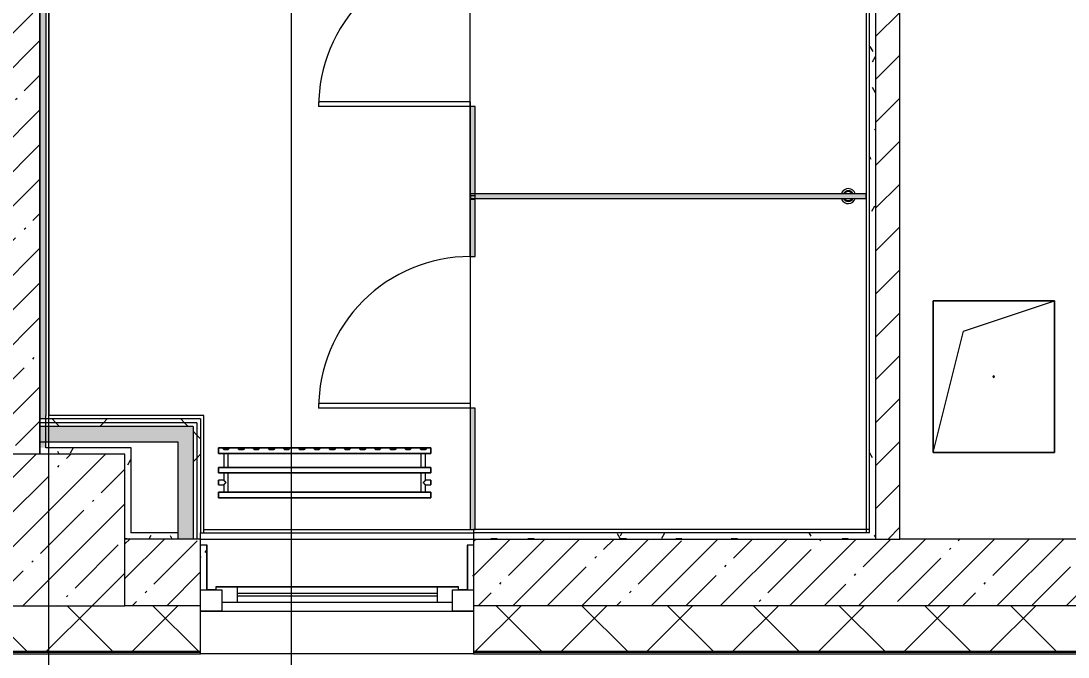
# Model space of a CAD drawing. Header units: millimetres. Extents: x -249154 to 415037, y -45458 to 354837.
# Drawn here: x 65632 to 69085, y -405 to 1691 of the extents above; entities that cross this region are included whole.
import ezdxf

# ---------------------------------------------------------------- set-up
doc = ezdxf.new("R2010")
doc.units = ezdxf.units.MM
for name, color, linetype, lineweight, true_color in [('A-DOOR-1', 7, 'Continuous', 5, 0xc0c0c0), ('A-WALL-1', 9, 'Continuous', 5, 0x808080), ('A-WALL-FNSH-1', 9, 'Continuous', 5, 0x808080), ('M-EQPM-1', 7, 'Continuous', 9, 0xb2b2b2)]:
    doc.layers.add(name, color=color, linetype=linetype, lineweight=lineweight, true_color=true_color)
for name, color, linetype, lineweight in [('A-FLOR', 7, 'Continuous', 9), ('A-GENM', 7, 'Continuous', 9), ('A-GENM-1', 7, 'Continuous', 20), ('A-GLAZ', 7, 'Continuous', 9), ('A-GLAZ-1', 7, 'Continuous', 5), ('A-WALL', 7, 'Continuous', 5), ('I-WALL', 7, 'Continuous', 5), ('S-COLS', 7, 'Continuous', 9), ('S-COLS-1', 7, 'Continuous', 5), ('Оси', 7, 'Continuous', 9)]:
    doc.layers.add(name, color=color, linetype=linetype, lineweight=lineweight)
pattern_1 = [(45, (64.7, -136.06), (-114.04925, 114.04925), []), (45, (178.75, -136.06), (-114.04925, 114.04925), [201.612, -40.322, 6.706, -33.617])]
pattern_2 = [(0, (64.7, -136.06), (243.84, 60.96), [20.117, -162.763, 20.117, -162.763, -975.36]), (0, (64.7, -136.06), (243.84, 60.96), [-365.76, 20.117, -345.643, 20.117, -162.763, -426.72]), (0, (64.7, -136.06), (243.84, 60.96), [-914.4, 20.117, -101.803, 20.117, -284.683]), (120, (156.14, -105.58), (-174.71291, 180.691634), [20.117, -162.763, 20.117, -162.763, -975.36]), (120, (156.14, -105.58), (-174.71291, 180.691634), [-365.76, 20.117, -345.643, 20.117, -162.763, -426.72]), (120, (156.14, -105.58), (-174.71291, 180.691634), [-914.4, 20.117, -101.803, 20.117, -284.683]), (240, (186.62, 16.34), (-69.12709, -241.651634), [20.117, -162.763, 20.117, -162.763, -975.36]), (240, (186.62, 16.34), (-69.12709, -241.651634), [-365.76, 20.117, -345.643, 20.117, -162.763, -426.72]), (240, (186.62, 16.34), (-69.12709, -241.651634), [-914.4, 20.117, -101.803, 20.117, -284.683])]
pattern_3 = [(45, (64.7, -136.06), (-212.132, 212.132), []), (135, (64.7, -136.06), (-212.132, -212.132), [])]

# ---------------------------------------------------------------- blocks, each defined once
blk = doc.blocks.new('BSC_Колонна _Прямоугольная - 500х500-V12-Объем проектирования 1 этажа')
at = {"layer": 'S-COLS-1'}
h = blk.add_hatch(dxfattribs=at)
h.set_pattern_fill('FP_16', color=256, style=0, pattern_type=2)
h.set_pattern_definition([(45, (-65660, -150), (-114.04925, 114.04925), []), (45, (-65545.95, -150), (-114.04925, 114.04925), [201.613, -40.323, 6.706, -33.617])])
h.paths.add_polyline_path([(-250, -250), (250, -250), (250, 250), (-250, 250), (-250, -157.3)])
for p, q in [((250, 250), (-250, 250)), ((-250, 250), (-250, -250)), ((250, -250), (250, 250)), ((-250, -250), (250, -250))]:
    blk.add_line(p, q, dxfattribs=at)
blk = doc.blocks.new('120_Окно_СКБ_1Ст - 120_Окно_СКБ_1Ст 900х2500_h_-20664874-Объем проектирования 1 этажа')
at = {"layer": 'A-GLAZ'}
for p, q in [((-450, -127), (-450, -57)), ((-450, -57), (-380, -57)), ((-380, -57), (-380, -127)), ((380, -127), (380, -57)), ((380, -57), (450, -57)), ((450, -57), (450, -127)), ((380, -87), (-380, -87)), ((-380, -87), (-380, -127)), ((-330, -137), (-330, -87)), ((330, -137), (330, -87)), ((380, -127), (380, -87)), ((-380, -127), (-450, -127)), ((-380, -127), (-400, -127)), ((-400, -127), (-400, -137)), ((-400, -137), (400, -137)), ((400, -137), (-400, -137)), ((450, -127), (380, -127)), ((400, -127), (380, -127)), ((400, -137), (400, -127))]:
    blk.add_line(p, q, dxfattribs=at)
at = {"layer": 'A-GLAZ-1'}
for p, q in [((450, -57), (-450, -57)), ((-430, -127), (-400, -127)), ((-330, -107), (330, -107)), ((330, -117), (-330, -117)), ((400, -127), (430, -127))]:
    blk.add_line(p, q, dxfattribs=at)
blk = doc.blocks.new('131_Сантехническая перегородка_Дверь - СД-1-30819167-Объем проектирования 1 этажа')
at = {"layer": 'A-GENM'}
for points in [[(0, 8), (2, 7.5), (18, 7.5), (18, -8), (305.2, -8), (305.2, 8)], [(805.2, 8), (805.2, -8), (1109, -8), (1109, 8), (872.7, 8)]]:
    blk.add_hatch(color=256, dxfattribs=at).paths.add_polyline_path(points)
at = {"layer": 'A-DOOR-1'}
for p, q in [((321.2, 508), (305.2, 508)), ((305.2, 8), (305.2, 508)), ((321.2, 8), (321.2, 508)), ((321.2, 8), (305.2, 8))]:
    blk.add_line(p, q, dxfattribs=at)
blk.add_arc((305.2, 8), 500, 360, 90, dxfattribs=at)
at = {"layer": 'A-GENM-1'}
for p, q in [((305.2, 8), (0, 8)), ((0, 8), (0, -8)), ((305.2, -8), (305.2, 8)), ((1110.4, 8), (805.2, 8)), ((805.2, 8), (805.2, -8)), ((1110.4, -8), (1110.4, 8)), ((0, -8), (305.2, -8)), ((805.2, -8), (1110.4, -8))]:
    blk.add_line(p, q, dxfattribs=at)
blk = doc.blocks.new('131_Сантехническая перегородка - СП-4-29831414-Объем проектирования 1 этажа')
at = {"layer": 'A-GENM'}
blk.add_hatch(color=256, dxfattribs=at).paths.add_polyline_path([(621.2, 8), (25.5, 8), (25.5, -8), (1330, -8), (1330, 8)])
at = {"layer": 'A-GENM', "flags": 128}
for points in [[(97, 8), (96.7, 8.5), (96.3, 9), (95.9, 9.5), (95.5, 9.9), (95.1, 10.4), (94.7, 10.8), (94.3, 11.2), (93.8, 11.6), (93.3, 12), (92.9, 12.3), (92.4, 12.7), (91.8, 13), (91.3, 13.3), (90.8, 13.6), (90.2, 13.8), (89.7, 14), (89.1, 14.3), (88.5, 14.4), (88, 14.6), (87.4, 14.7), (86.8, 14.9), (86.2, 14.9), (85.6, 15), (85, 15.1), (84.4, 15.1), (83.8, 15.1), (83.2, 15), (82.6, 15), (82, 14.9), (81.4, 14.8), (80.8, 14.7), (80.2, 14.5), (79.6, 14.4), (79.1, 14.2), (78.5, 13.9), (77.9, 13.7), (77.4, 13.4), (76.9, 13.2), (76.4, 12.9), (75.8, 12.5), (75.3, 12.2), (74.9, 11.8), (74.4, 11.4), (74, 11), (73.5, 10.6), (73.1, 10.2), (72.7, 9.7), (72.3, 9.3), (72, 8.8), (71.6, 8.3), (71.4, 8)], [(71.4, -8), (71.8, -8.5), (72.1, -9), (72.5, -9.5), (72.9, -9.9), (73.3, -10.4), (73.7, -10.8), (74.1, -11.2), (74.6, -11.6), (75.1, -12), (75.6, -12.3), (76.1, -12.7), (76.6, -13), (77.1, -13.3), (77.6, -13.6), (78.2, -13.8), (78.7, -14), (79.3, -14.3), (79.9, -14.4), (80.5, -14.6), (81.1, -14.7), (81.6, -14.9), (82.2, -14.9), (82.8, -15), (83.4, -15.1), (84, -15.1), (84.6, -15.1), (85.2, -15), (85.8, -15), (86.4, -14.9), (87, -14.8), (87.6, -14.7), (88.2, -14.5), (88.8, -14.4), (89.4, -14.2), (89.9, -13.9), (90.5, -13.7), (91, -13.4), (91.6, -13.2), (92.1, -12.9), (92.6, -12.5), (93.1, -12.2), (93.6, -11.8), (94, -11.4), (94.5, -11), (94.9, -10.6), (95.3, -10.2), (95.7, -9.7), (96.1, -9.3), (96.5, -8.8), (96.8, -8.3), (97, -8)]]:
    blk.add_lwpolyline(points, dxfattribs=at)
at = {"layer": 'A-GENM'}
for radius, start, end in [(24.6, 25.6894, 160.0887), (17.6, 28.9731, 151.0269), (15.1, 33.7811, 146.2189), (24.6, 199.9113, 334.3106), (17.6, 208.9731, 331.0269), (15.1, 213.7811, 326.2189)]:
    blk.add_arc((84.2, 0), radius, start, end, dxfattribs=at)
at = {"layer": 'A-GENM-1'}
for p, q in [((1330, 8), (25.5, 8)), ((25.5, 8), (25.5, -8)), ((1330, -8), (1330, 8)), ((25.5, -8), (1330, -8))]:
    blk.add_line(p, q, dxfattribs=at)
blk = doc.blocks.new('GM_Отверстие прямоугольное _в плите_ - Отверстие-21609437-Объем проектирования 1 этажа')
at = {"layer": 'A-GENM'}
for p, q in [((-200, -250), (-200, 250)), ((-200, 250), (200, 250)), ((200, 250), (-200, 250)), ((-200, 250), (-200, -250)), ((-100, 150), (200, 250)), ((200, 250), (200, -250)), ((200, -250), (200, 250)), ((-200, -250), (-100, 150)), ((200, -250), (-200, -250)), ((-200, -250), (200, -250))]:
    blk.add_line(p, q, dxfattribs=at)
for start, end in [(360, 180), (180, 360)]:
    blk.add_arc((0, 0), 2.5, start, end, dxfattribs=at)
blk = doc.blocks.new('radiator_prado_classic_z_tip_30_po exemplyaru - Classic Z Тип 30-500-V230-Объем проектирования 1 этажа')
at = {"layer": 'M-EQPM-1'}
for p, q in [((0, 228), (0, 210)), ((700, 228), (0, 228)), ((0, 210), (0, 228)), ((0, 228), (12.5, 228)), ((0, 210), (700, 210)), ((17.8, 210), (0, 210)), ((12.5, 228), (37.5, 228)), ((37.5, 228), (12.5, 228)), ((12.5, 228), (37.5, 228)), ((12.5, 228), (17.5, 223)), ((12.5, 228), (17.5, 223)), ((32.5, 223), (17.5, 223)), ((17.5, 223), (32.5, 223)), ((17.5, 210), (17.5, 164)), ((17.5, 210), (17.5, 164)), ((17.8, 210), (17.5, 210)), ((17.5, 210), (17.8, 210)), ((17.8, 210), (17.5, 210)), ((17.5, 210), (32.5, 210)), ((32.2, 210), (17.8, 210)), ((17.8, 210), (32.2, 210)), ((32.2, 210), (17.8, 210)), ((32.5, 210), (32.2, 210)), ((32.2, 210), (32.5, 210)), ((32.5, 210), (32.2, 210)), ((667.8, 210), (32.2, 210)), ((32.5, 223), (37.5, 228)), ((37.5, 228), (32.5, 223)), ((32.5, 164), (32.5, 210)), ((32.5, 164), (32.5, 210)), ((37.5, 228), (62.5, 228)), ((62.5, 228), (87.5, 228)), ((87.5, 228), (62.5, 228)), ((62.5, 228), (87.5, 228)), ((62.5, 228), (67.5, 223)), ((62.5, 228), (67.5, 223)), ((82.5, 223), (67.5, 223)), ((67.5, 223), (82.5, 223)), ((82.5, 223), (87.5, 228)), ((87.5, 228), (82.5, 223)), ((87.5, 228), (112.5, 228)), ((112.5, 228), (137.5, 228)), ((137.5, 228), (112.5, 228)), ((112.5, 228), (137.5, 228)), ((112.5, 228), (117.5, 223)), ((112.5, 228), (117.5, 223)), ((132.5, 223), (117.5, 223)), ((117.5, 223), (132.5, 223)), ((132.5, 223), (137.5, 228)), ((137.5, 228), (132.5, 223)), ((137.5, 228), (162.5, 228)), ((162.5, 228), (187.5, 228)), ((187.5, 228), (162.5, 228)), ((162.5, 228), (187.5, 228)), ((162.5, 228), (167.5, 223)), ((162.5, 228), (167.5, 223)), ((182.5, 223), (167.5, 223)), ((167.5, 223), (182.5, 223)), ((182.5, 223), (187.5, 228)), ((187.5, 228), (182.5, 223)), ((187.5, 228), (212.5, 228)), ((212.5, 228), (237.5, 228)), ((237.5, 228), (212.5, 228)), ((212.5, 228), (237.5, 228)), ((212.5, 228), (217.5, 223)), ((212.5, 228), (217.5, 223)), ((232.5, 223), (217.5, 223)), ((217.5, 223), (232.5, 223)), ((232.5, 223), (237.5, 228)), ((237.5, 228), (232.5, 223)), ((237.5, 228), (262.5, 228)), ((262.5, 228), (287.5, 228)), ((287.5, 228), (262.5, 228)), ((262.5, 228), (287.5, 228)), ((262.5, 228), (267.5, 223)), ((262.5, 228), (267.5, 223)), ((282.5, 223), (267.5, 223)), ((267.5, 223), (282.5, 223)), ((282.5, 223), (287.5, 228)), ((287.5, 228), (282.5, 223)), ((287.5, 228), (312.5, 228)), ((312.5, 228), (337.5, 228)), ((337.5, 228), (312.5, 228)), ((312.5, 228), (337.5, 228)), ((312.5, 228), (317.5, 223)), ((312.5, 228), (317.5, 223)), ((332.5, 223), (317.5, 223)), ((317.5, 223), (332.5, 223)), ((332.5, 223), (337.5, 228)), ((337.5, 228), (332.5, 223)), ((337.5, 228), (362.5, 228)), ((362.5, 228), (387.5, 228)), ((387.5, 228), (362.5, 228)), ((362.5, 228), (387.5, 228)), ((362.5, 228), (367.5, 223)), ((362.5, 228), (367.5, 223)), ((382.5, 223), (367.5, 223)), ((367.5, 223), (382.5, 223)), ((382.5, 223), (387.5, 228)), ((387.5, 228), (382.5, 223)), ((387.5, 228), (412.5, 228)), ((412.5, 228), (437.5, 228)), ((437.5, 228), (412.5, 228)), ((412.5, 228), (437.5, 228)), ((412.5, 228), (417.5, 223)), ((412.5, 228), (417.5, 223)), ((432.5, 223), (417.5, 223)), ((417.5, 223), (432.5, 223)), ((432.5, 223), (437.5, 228)), ((437.5, 228), (432.5, 223)), ((437.5, 228), (462.5, 228)), ((462.5, 228), (487.5, 228)), ((487.5, 228), (462.5, 228)), ((462.5, 228), (487.5, 228)), ((462.5, 228), (467.5, 223)), ((462.5, 228), (467.5, 223)), ((482.5, 223), (467.5, 223)), ((467.5, 223), (482.5, 223)), ((482.5, 223), (487.5, 228)), ((487.5, 228), (482.5, 223)), ((487.5, 228), (512.5, 228)), ((512.5, 228), (537.5, 228)), ((537.5, 228), (512.5, 228)), ((512.5, 228), (537.5, 228)), ((512.5, 228), (517.5, 223)), ((512.5, 228), (517.5, 223)), ((532.5, 223), (517.5, 223)), ((517.5, 223), (532.5, 223)), ((532.5, 223), (537.5, 228)), ((537.5, 228), (532.5, 223)), ((537.5, 228), (562.5, 228)), ((562.5, 228), (587.5, 228)), ((587.5, 228), (562.5, 228)), ((562.5, 228), (587.5, 228)), ((562.5, 228), (567.5, 223)), ((562.5, 228), (567.5, 223)), ((582.5, 223), (567.5, 223)), ((567.5, 223), (582.5, 223)), ((582.5, 223), (587.5, 228)), ((587.5, 228), (582.5, 223)), ((587.5, 228), (612.5, 228)), ((612.5, 228), (637.5, 228)), ((637.5, 228), (612.5, 228)), ((612.5, 228), (637.5, 228)), ((612.5, 228), (617.5, 223)), ((617.5, 223), (612.5, 228)), ((632.5, 223), (617.5, 223)), ((617.5, 223), (632.5, 223)), ((632.5, 223), (637.5, 228)), ((637.5, 228), (632.5, 223)), ((637.5, 228), (662.5, 228)), ((662.5, 228), (687.5, 228)), ((687.5, 228), (662.5, 228)), ((662.5, 228), (687.5, 228)), ((662.5, 228), (667.5, 223)), ((662.5, 228), (667.5, 223)), ((682.5, 223), (667.5, 223)), ((667.5, 223), (682.5, 223)), ((667.5, 210), (667.5, 164)), ((667.5, 210), (667.5, 164)), ((667.8, 210), (667.5, 210)), ((667.5, 210), (682.5, 210)), ((667.8, 210), (667.5, 210)), ((667.5, 210), (667.8, 210)), ((682.2, 210), (667.8, 210)), ((682.2, 210), (667.8, 210)), ((667.8, 210), (682.2, 210)), ((682.5, 210), (682.2, 210)), ((682.5, 210), (682.2, 210)), ((682.2, 210), (682.5, 210)), ((700, 210), (682.2, 210)), ((682.5, 223), (687.5, 228)), ((687.5, 228), (682.5, 223)), ((682.5, 164), (682.5, 210)), ((682.5, 164), (682.5, 210)), ((687.5, 228), (700, 228)), ((700, 210), (700, 228)), ((700, 228), (700, 210)), ((700, 164), (0, 164)), ((0, 164), (0, 146)), ((0, 146), (0, 164)), ((0, 164), (17.8, 164)), ((0, 146), (700, 146)), ((18.5, 146), (0, 146)), ((17.8, 164), (17.5, 164)), ((17.5, 164), (17.8, 164)), ((17.8, 164), (17.5, 164)), ((17.5, 164), (32.5, 164)), ((17.5, 146), (17.5, 121.5)), ((17.5, 146), (17.5, 121.5)), ((17.5, 146), (18.5, 146)), ((18.5, 146), (17.5, 146)), ((17.5, 146), (18.5, 146)), ((32.5, 146), (17.5, 146)), ((32.2, 164), (17.8, 164)), ((17.8, 164), (32.2, 164)), ((32.2, 164), (17.8, 164)), ((18.5, 146), (32.2, 146)), ((32.2, 146), (18.5, 146)), ((18.5, 146), (32.2, 146)), ((32.5, 164), (32.2, 164)), ((32.2, 164), (32.5, 164)), ((32.5, 164), (32.2, 164)), ((32.2, 164), (667.8, 164)), ((32.2, 146), (32.5, 146)), ((32.5, 146), (32.2, 146)), ((32.2, 146), (32.5, 146)), ((667.8, 146), (32.2, 146)), ((32.5, 82), (32.5, 146)), ((32.5, 82), (32.5, 146)), ((667.8, 164), (667.5, 164)), ((667.5, 164), (682.5, 164)), ((667.8, 164), (667.5, 164)), ((667.5, 164), (667.8, 164)), ((667.5, 146), (667.5, 82)), ((667.5, 146), (667.5, 82)), ((667.5, 146), (667.8, 146)), ((682.5, 146), (667.5, 146)), ((667.5, 146), (667.8, 146)), ((667.8, 146), (667.5, 146)), ((682.2, 164), (667.8, 164)), ((682.2, 164), (667.8, 164)), ((667.8, 164), (682.2, 164)), ((667.8, 146), (681.5, 146)), ((667.8, 146), (681.5, 146)), ((681.5, 146), (667.8, 146)), ((681.5, 146), (682.5, 146)), ((681.5, 146), (682.5, 146)), ((682.5, 146), (681.5, 146)), ((700, 146), (681.5, 146)), ((682.5, 164), (682.2, 164)), ((682.5, 164), (682.2, 164)), ((682.2, 164), (682.5, 164)), ((682.2, 164), (700, 164)), ((682.5, 121.5), (682.5, 146)), ((682.5, 121.5), (682.5, 146)), ((700, 146), (700, 164)), ((700, 164), (700, 146)), ((17.5, 121.5), (0, 121.5)), ((17.5, 121.5), (0, 121.5)), ((0, 121.5), (0, 120.5)), ((0, 106.5), (0, 121.5)), ((0, 120.5), (0, 107.5)), ((0, 120.5), (0, 119.3)), ((0, 114), (0, 120.5)), ((0, 120.5), (0, 120.5)), ((0, 119.3), (0, 117.8)), ((0, 117.8), (0, 114)), ((0, 114), (0, 110.3)), ((0, 107.5), (0, 114)), ((0, 110.3), (0, 108.7)), ((0, 108.7), (0, 107.5)), ((0, 107.5), (0, 106.5)), ((0, 107.5), (0, 107.5)), ((0, 106.5), (17.5, 106.5)), ((0, 106.5), (17.5, 106.5)), ((17.5, 106.5), (17.5, 82)), ((17.5, 106.5), (17.5, 82)), ((700, 121.5), (682.5, 121.5)), ((700, 121.5), (682.5, 121.5)), ((682.5, 82), (682.5, 106.5)), ((682.5, 106.5), (700, 106.5)), ((682.5, 82), (682.5, 106.5)), ((682.5, 106.5), (700, 106.5)), ((700, 121.5), (700, 106.5)), ((700, 120.5), (700, 121.5)), ((700, 121.5), (700, 120.5)), ((700, 120.5), (700, 121.5)), ((700, 107.5), (700, 120.5)), ((700, 120.5), (700, 107.5)), ((700, 107.5), (700, 120.5)), ((700, 106.5), (700, 107.5)), ((700, 107.5), (700, 106.5)), ((700, 106.5), (700, 107.5)), ((700, 82), (0, 82)), ((0, 82), (0, 64)), ((0, 64), (0, 82)), ((0, 82), (18.5, 82)), ((18.5, 82), (17.5, 82)), ((17.5, 82), (18.5, 82)), ((18.5, 82), (17.5, 82)), ((17.5, 82), (32.5, 82)), ((32.2, 82), (18.5, 82)), ((18.5, 82), (32.2, 82)), ((32.2, 82), (18.5, 82)), ((32.5, 82), (32.2, 82)), ((32.2, 82), (32.5, 82)), ((32.5, 82), (32.2, 82)), ((32.2, 82), (667.8, 82)), ((667.8, 82), (667.5, 82)), ((667.5, 82), (682.5, 82)), ((667.8, 82), (667.5, 82)), ((667.5, 82), (667.8, 82)), ((681.5, 82), (667.8, 82)), ((681.5, 82), (667.8, 82)), ((667.8, 82), (681.5, 82)), ((682.5, 82), (681.5, 82)), ((682.5, 82), (681.5, 82)), ((681.5, 82), (682.5, 82)), ((681.5, 82), (700, 82)), ((700, 64), (700, 82)), ((700, 82), (700, 64)), ((700, 64), (0, 64)), ((0, 64), (700, 64))]:
    blk.add_line(p, q, dxfattribs=at)
for points, knots in [([(18.5, 120.5), (18.4, 120.6), (18.3, 120.7), (18.1, 120.9), (17.9, 121.1), (17.8, 121.2), (17.7, 121.3), (17.5, 121.5), (17.5, 121.5), (17.5, 121.5)], [0.7142857, 0.7142857, 0.7142857, 0.7142857, 0.75, 0.7857143, 0.8214286, 0.8571429, 0.8928571, 0.9285714, 1, 1, 1, 1]), ([(17.5, 121.5), (17.5, 121.5), (17.5, 121.5), (17.7, 121.3), (17.8, 121.2), (17.9, 121.1), (18.1, 120.9), (18.3, 120.7), (18.4, 120.6), (18.5, 120.5)], [0, 0, 0, 0, 0.0714286, 0.1071429, 0.1428571, 0.1785714, 0.2142857, 0.25, 0.2857143, 0.2857143, 0.2857143, 0.2857143]), ([(17.5, 121.5), (17.5, 121.5), (17.5, 121.5), (17.7, 121.3), (17.8, 121.2), (17.9, 121.1), (18.1, 120.9), (18.3, 120.7), (18.4, 120.6), (18.5, 120.5)], [0, 0, 0, 0, 0.0714286, 0.1071429, 0.1428571, 0.1785714, 0.2142857, 0.25, 0.2857143, 0.2857143, 0.2857143, 0.2857143]), ([(25, 114), (24.5, 114.5), (23.6, 115.4), (22.4, 116.6), (21.6, 117.4), (21.1, 117.9), (20.8, 118.2), (20.5, 118.5), (20.2, 118.8), (19.8, 119.1), (19.6, 119.4), (19.3, 119.7), (19, 120), (18.7, 120.3), (18.5, 120.5), (18.3, 120.7), (18.1, 120.9), (17.9, 121.1), (17.8, 121.2), (17.7, 121.3), (17.5, 121.5), (17.5, 121.5), (17.5, 121.5)], [0, 0, 0, 0, 0.142857, 0.285714, 0.357143, 0.392857, 0.428571, 0.464286, 0.5, 0.535714, 0.571429, 0.607143, 0.642857, 0.678571, 0.714286, 0.75, 0.785714, 0.821429, 0.857143, 0.892857, 0.928571, 1, 1, 1, 1]), ([(17.5, 106.5), (17.5, 106.5), (17.5, 106.5), (17.7, 106.7), (17.8, 106.8), (17.9, 106.9), (18.1, 107.1), (18.3, 107.3), (18.5, 107.5), (18.7, 107.7), (19, 108), (19.3, 108.3), (19.6, 108.6), (19.8, 108.9), (20.3, 109.3), (20.7, 109.7), (21.1, 110.1), (21.6, 110.6), (22.4, 111.4), (23.6, 112.6), (24.5, 113.5), (25, 114)], [0, 0, 0, 0, 0.071429, 0.107143, 0.142857, 0.178571, 0.214286, 0.25, 0.285714, 0.321429, 0.357143, 0.392857, 0.428571, 0.464286, 0.5, 0.571429, 0.607143, 0.642857, 0.714286, 0.857143, 1, 1, 1, 1]), ([(17.5, 106.5), (17.5, 106.5), (17.5, 106.5), (17.7, 106.7), (17.8, 106.8), (17.9, 106.9), (18.1, 107.1), (18.3, 107.3), (18.4, 107.4), (18.5, 107.5)], [0, 0, 0, 0, 0.0714286, 0.1071429, 0.1428571, 0.1785714, 0.2142857, 0.25, 0.2857143, 0.2857143, 0.2857143, 0.2857143]), ([(18.5, 107.5), (18.4, 107.4), (18.3, 107.3), (18.1, 107.1), (17.9, 106.9), (17.8, 106.8), (17.7, 106.7), (17.5, 106.5), (17.5, 106.5), (17.5, 106.5)], [0.7142857, 0.7142857, 0.7142857, 0.7142857, 0.75, 0.7857143, 0.8214286, 0.8571429, 0.8928571, 0.9285714, 1, 1, 1, 1]), ([(18.5, 107.5), (18.4, 107.4), (18.3, 107.3), (18.1, 107.1), (17.9, 106.9), (17.8, 106.8), (17.7, 106.7), (17.5, 106.5), (17.5, 106.5), (17.5, 106.5)], [0.7142857, 0.7142857, 0.7142857, 0.7142857, 0.75, 0.7857143, 0.8214286, 0.8571429, 0.8928571, 0.9285714, 1, 1, 1, 1]), ([(22.1, 116.9), (21.9, 117.1), (21.6, 117.4), (21.1, 117.9), (20.8, 118.2), (20.5, 118.5), (20.2, 118.8), (19.9, 119.2), (19.7, 119.3), (19.6, 119.4)], [0.2857143, 0.2857143, 0.2857143, 0.2857143, 0.3571429, 0.3928571, 0.4285714, 0.4642857, 0.5, 0.5357143, 0.5714286, 0.5714286, 0.5714286, 0.5714286]), ([(19.6, 119.4), (19.7, 119.3), (19.9, 119.2), (20.3, 118.7), (20.7, 118.3), (21.1, 117.9), (21.6, 117.4), (21.9, 117.1), (22.1, 116.9)], [0.4285714, 0.4285714, 0.4285714, 0.4285714, 0.4642857, 0.5, 0.5714286, 0.6071429, 0.6428571, 0.7142857, 0.7142857, 0.7142857, 0.7142857]), ([(19.6, 119.4), (19.7, 119.3), (19.8, 119.1), (20.3, 118.7), (20.7, 118.3), (21.1, 117.9), (21.6, 117.4), (21.9, 117.1), (22.1, 116.9)], [0.4285714, 0.4285714, 0.4285714, 0.4285714, 0.4642857, 0.5, 0.5714286, 0.6071429, 0.6428571, 0.7142857, 0.7142857, 0.7142857, 0.7142857]), ([(19.6, 108.6), (19.7, 108.7), (19.9, 108.8), (20.3, 109.3), (20.7, 109.7), (21.1, 110.1), (21.6, 110.6), (21.9, 110.9), (22.1, 111.1)], [0.4285714, 0.4285714, 0.4285714, 0.4285714, 0.4642857, 0.5, 0.5714286, 0.6071429, 0.6428571, 0.7142857, 0.7142857, 0.7142857, 0.7142857]), ([(22.1, 111.1), (21.9, 110.9), (21.6, 110.6), (21.1, 110.1), (20.8, 109.8), (20.5, 109.5), (20.2, 109.2), (19.9, 108.8), (19.7, 108.7), (19.6, 108.6)], [0.2857143, 0.2857143, 0.2857143, 0.2857143, 0.3571429, 0.3928571, 0.4285714, 0.4642857, 0.5, 0.5357143, 0.5714286, 0.5714286, 0.5714286, 0.5714286]), ([(22.1, 111.1), (21.9, 110.9), (21.6, 110.6), (21.1, 110.1), (20.8, 109.8), (20.5, 109.5), (20.2, 109.2), (19.8, 108.9), (19.7, 108.7), (19.6, 108.6)], [0.2857143, 0.2857143, 0.2857143, 0.2857143, 0.3571429, 0.3928571, 0.4285714, 0.4642857, 0.5, 0.5357143, 0.5714286, 0.5714286, 0.5714286, 0.5714286]), ([(675, 114), (675.5, 114.5), (676.4, 115.4), (677.6, 116.6), (678.4, 117.4), (678.9, 117.9), (679.2, 118.2), (679.5, 118.5), (679.8, 118.8), (680.1, 119.2), (680.4, 119.4), (680.7, 119.7), (681, 120), (681.3, 120.3), (681.5, 120.5), (681.7, 120.7), (681.9, 120.9), (682.1, 121.1), (682.2, 121.2), (682.3, 121.3), (682.5, 121.5), (682.5, 121.5), (682.5, 121.5)], [0, 0, 0, 0, 0.142857, 0.285714, 0.357143, 0.392857, 0.428571, 0.464286, 0.5, 0.535714, 0.571429, 0.607143, 0.642857, 0.678571, 0.714286, 0.75, 0.785714, 0.821429, 0.857143, 0.892857, 0.928571, 1, 1, 1, 1]), ([(682.5, 106.5), (682.5, 106.5), (682.5, 106.5), (682.3, 106.7), (682.2, 106.8), (682.1, 106.9), (681.9, 107.1), (681.7, 107.3), (681.5, 107.5), (681.3, 107.7), (681, 108), (680.7, 108.3), (680.4, 108.6), (680.1, 108.8), (679.7, 109.3), (679.3, 109.7), (678.9, 110.1), (678.4, 110.6), (677.6, 111.4), (676.4, 112.6), (675.5, 113.5), (675, 114)], [0, 0, 0, 0, 0.071429, 0.107143, 0.142857, 0.178571, 0.214286, 0.25, 0.285714, 0.321429, 0.357143, 0.392857, 0.428571, 0.464286, 0.5, 0.571429, 0.607143, 0.642857, 0.714286, 0.857143, 1, 1, 1, 1]), ([(680.4, 119.4), (680.3, 119.3), (680.1, 119.2), (679.7, 118.7), (679.3, 118.3), (678.9, 117.9), (678.4, 117.4), (678.1, 117.1), (677.9, 116.9)], [0.4285714, 0.4285714, 0.4285714, 0.4285714, 0.4642857, 0.5, 0.5714286, 0.6071429, 0.6428571, 0.7142857, 0.7142857, 0.7142857, 0.7142857]), ([(677.9, 116.9), (678.1, 117.1), (678.4, 117.4), (678.9, 117.9), (679.2, 118.2), (679.5, 118.5), (679.8, 118.8), (680.1, 119.2), (680.3, 119.3), (680.4, 119.4)], [0.2857143, 0.2857143, 0.2857143, 0.2857143, 0.3571429, 0.3928571, 0.4285714, 0.4642857, 0.5, 0.5357143, 0.5714286, 0.5714286, 0.5714286, 0.5714286]), ([(679.2, 118.2), (679.1, 118.1), (678.9, 117.9), (678.4, 117.4), (678.1, 117.1), (677.9, 116.9)], [0.5714286, 0.5714286, 0.5714286, 0.5714286, 0.6071429, 0.6428571, 0.7142857, 0.7142857, 0.7142857, 0.7142857]), ([(677.9, 111.1), (678.1, 110.9), (678.4, 110.6), (678.9, 110.1), (679.2, 109.8), (679.5, 109.5), (679.8, 109.2), (680.1, 108.8), (680.3, 108.7), (680.4, 108.6)], [0.2857143, 0.2857143, 0.2857143, 0.2857143, 0.3571429, 0.3928571, 0.4285714, 0.4642857, 0.5, 0.5357143, 0.5714286, 0.5714286, 0.5714286, 0.5714286]), ([(677.9, 111.1), (678.1, 110.9), (678.4, 110.6), (678.9, 110.1), (679.1, 109.9), (679.2, 109.8)], [0.2857143, 0.2857143, 0.2857143, 0.2857143, 0.3571429, 0.3928571, 0.4285714, 0.4285714, 0.4285714, 0.4285714]), ([(680.4, 108.6), (680.3, 108.7), (680.1, 108.8), (679.7, 109.3), (679.3, 109.7), (678.9, 110.1), (678.4, 110.6), (678.1, 110.9), (677.9, 111.1)], [0.4285714, 0.4285714, 0.4285714, 0.4285714, 0.4642857, 0.5, 0.5714286, 0.6071429, 0.6428571, 0.7142857, 0.7142857, 0.7142857, 0.7142857]), ([(680.4, 119.4), (680.3, 119.3), (680.1, 119.2), (679.7, 118.7), (679.4, 118.4), (679.2, 118.2)], [0.4285714, 0.4285714, 0.4285714, 0.4285714, 0.4642857, 0.5, 0.5714286, 0.5714286, 0.5714286, 0.5714286]), ([(682.5, 121.5), (682.5, 121.5), (682.5, 121.5), (682.3, 121.3), (682.2, 121.2), (682.1, 121.1), (681.9, 120.9), (681.7, 120.7), (681.6, 120.6), (681.5, 120.5)], [0, 0, 0, 0, 0.0714286, 0.1071429, 0.1428571, 0.1785714, 0.2142857, 0.25, 0.2857143, 0.2857143, 0.2857143, 0.2857143]), ([(682.5, 121.5), (682.5, 121.5), (682.5, 121.5), (682.3, 121.3), (682.2, 121.2), (682.1, 121.1), (681.9, 120.9), (681.7, 120.7), (681.6, 120.6), (681.5, 120.5)], [0, 0, 0, 0, 0.0714286, 0.1071429, 0.1428571, 0.1785714, 0.2142857, 0.25, 0.2857143, 0.2857143, 0.2857143, 0.2857143]), ([(681.5, 120.5), (681.6, 120.6), (681.7, 120.7), (681.9, 120.9), (682.1, 121.1), (682.2, 121.2), (682.3, 121.3), (682.5, 121.5), (682.5, 121.5), (682.5, 121.5)], [0.7142857, 0.7142857, 0.7142857, 0.7142857, 0.75, 0.7857143, 0.8214286, 0.8571429, 0.8928571, 0.9285714, 1, 1, 1, 1]), ([(681.5, 107.5), (681.6, 107.4), (681.7, 107.3), (681.9, 107.1), (682.1, 106.9), (682.2, 106.8), (682.3, 106.7), (682.5, 106.5), (682.5, 106.5), (682.5, 106.5)], [0.7142857, 0.7142857, 0.7142857, 0.7142857, 0.75, 0.7857143, 0.8214286, 0.8571429, 0.8928571, 0.9285714, 1, 1, 1, 1]), ([(681.5, 107.5), (681.6, 107.4), (681.7, 107.3), (681.9, 107.1), (682.1, 106.9), (682.2, 106.8), (682.3, 106.7), (682.5, 106.5), (682.5, 106.5), (682.5, 106.5)], [0.7142857, 0.7142857, 0.7142857, 0.7142857, 0.75, 0.7857143, 0.8214286, 0.8571429, 0.8928571, 0.9285714, 1, 1, 1, 1]), ([(682.5, 106.5), (682.5, 106.5), (682.5, 106.5), (682.3, 106.7), (682.2, 106.8), (682.1, 106.9), (681.9, 107.1), (681.7, 107.3), (681.6, 107.4), (681.5, 107.5)], [0, 0, 0, 0, 0.0714286, 0.1071429, 0.1428571, 0.1785714, 0.2142857, 0.25, 0.2857143, 0.2857143, 0.2857143, 0.2857143])]:
    blk.add_open_spline(points, degree=3, knots=knots, dxfattribs=at)
for points in [[(19.6, 119.4), (19.5, 119.5), (19.3, 119.7), (19, 120), (18.7, 120.3), (18.6, 120.4), (18.5, 120.5)], [(18.5, 120.5), (18.6, 120.4), (18.7, 120.3), (19, 120), (19.3, 119.7), (19.5, 119.5), (19.6, 119.4)], [(18.5, 120.5), (18.6, 120.4), (18.7, 120.3), (19, 120), (19.3, 119.7), (19.5, 119.5), (19.6, 119.4)], [(18.5, 107.5), (18.6, 107.6), (18.7, 107.7), (19, 108), (19.3, 108.3), (19.5, 108.5), (19.6, 108.6)], [(19.6, 108.6), (19.5, 108.5), (19.3, 108.3), (19, 108), (18.7, 107.7), (18.6, 107.6), (18.5, 107.5)], [(19.6, 108.6), (19.5, 108.5), (19.3, 108.3), (19, 108), (18.7, 107.7), (18.6, 107.6), (18.5, 107.5)], [(25, 114), (24.5, 114.5), (23.6, 115.4), (22.6, 116.4), (22.1, 116.9)], [(22.1, 116.9), (22.6, 116.4), (23.6, 115.4), (24.5, 114.5), (25, 114)], [(22.1, 116.9), (22.6, 116.4), (23.6, 115.4), (24.5, 114.5), (25, 114)], [(22.1, 111.1), (22.6, 111.6), (23.6, 112.6), (24.5, 113.5), (25, 114)], [(25, 114), (24.5, 113.5), (23.6, 112.6), (22.6, 111.6), (22.1, 111.1)], [(25, 114), (24.5, 113.5), (23.6, 112.6), (22.6, 111.6), (22.1, 111.1)], [(677.9, 116.9), (677.4, 116.4), (676.4, 115.4), (675.5, 114.5), (675, 114)], [(677.9, 116.9), (677.4, 116.4), (676.4, 115.4), (675.5, 114.5), (675, 114)], [(675, 114), (675.5, 114.5), (676.4, 115.4), (677.4, 116.4), (677.9, 116.9)], [(675, 114), (675.5, 113.5), (676.4, 112.6), (677.4, 111.6), (677.9, 111.1)], [(675, 114), (675.5, 113.5), (676.4, 112.6), (677.4, 111.6), (677.9, 111.1)], [(677.9, 111.1), (677.4, 111.6), (676.4, 112.6), (675.5, 113.5), (675, 114)], [(679.2, 109.8), (679.3, 109.7), (679.5, 109.5), (679.8, 109.2), (680.1, 108.8), (680.3, 108.7), (680.4, 108.6)], [(681.5, 120.5), (681.4, 120.4), (681.3, 120.3), (681, 120), (680.7, 119.7), (680.5, 119.5), (680.4, 119.4)], [(681.5, 120.5), (681.4, 120.4), (681.3, 120.3), (681, 120), (680.7, 119.7), (680.5, 119.5), (680.4, 119.4)], [(680.4, 119.4), (680.5, 119.5), (680.7, 119.7), (681, 120), (681.3, 120.3), (681.4, 120.4), (681.5, 120.5)], [(680.4, 108.6), (680.5, 108.5), (680.7, 108.3), (681, 108), (681.3, 107.7), (681.4, 107.6), (681.5, 107.5)], [(680.4, 108.6), (680.5, 108.5), (680.7, 108.3), (681, 108), (681.3, 107.7), (681.4, 107.6), (681.5, 107.5)], [(681.5, 107.5), (681.4, 107.6), (681.3, 107.7), (681, 108), (680.7, 108.3), (680.5, 108.5), (680.4, 108.6)]]:
    blk.add_open_spline(points, degree=3, dxfattribs=at)
blk = doc.blocks.new('131_Сантехническая перегородка_Дверь_сдвиг_ - СД-1-30823593-Объем проектирования 1 этажа')
at = {"layer": 'A-GENM'}
for points in [[(0, -3), (0, -8), (400, -8), (400, 8), (0, 8)], [(900, -8), (1089, -8), (1089, 8), (900, 8)]]:
    blk.add_hatch(color=256, dxfattribs=at).paths.add_polyline_path(points)
at = {"layer": 'A-DOOR-1'}
for p, q in [((416, 508), (400, 508)), ((400, 8), (400, 508)), ((416, 8), (416, 508)), ((416, 8), (400, 8))]:
    blk.add_line(p, q, dxfattribs=at)
blk.add_arc((400, 8), 500, 360, 90, dxfattribs=at)
at = {"layer": 'A-GENM-1'}
for p, q in [((400, 8), (0, 8)), ((0, 8), (0, -8)), ((400, -8), (400, 8)), ((1100, 8), (900, 8)), ((900, 8), (900, -8)), ((1100, -8), (1100, 8)), ((0, -8), (400, -8)), ((900, -8), (1100, -8))]:
    blk.add_line(p, q, dxfattribs=at)

msp = doc.modelspace()

# ---------------------------------------------------------------- hatches: boundary and pattern name
at = {"layer": 'A-WALL'}
h = msp.add_hatch(dxfattribs=at)
h.set_pattern_fill('FP_24', color=256, style=0, pattern_type=2)
h.set_pattern_definition([(45, (64.7, -136.06), (-141.42136, 141.42136), []), (135, (64.7, -136.06), (-141.42136, -141.42136), [])])
h.paths.add_polyline_path([(75756.8, -386.1), (75764.7, -386.1), (75764.7, -236.1), (74044.7, -236.1), (74044.7, -386.1), (75544.7, -386.1)])
h.paths.add_polyline_path([(70724.7, -386.1), (70724.7, -236.1), (67124.7, -236.1), (67124.7, -386.1), (69886.1, -386.1)])
h.paths.add_polyline_path([(72300.8, -386.1), (72344.7, -386.1), (72344.7, -236.1), (71624.7, -237.9), (71624.7, -386.1), (72144.7, -386.1)])
h.paths.add_polyline_path([(65224.7, -386.1), (66224.7, -386.1), (66224.7, -236.1), (65224.7, -236.1), (65224.7, -254.1)])
h.paths.add_polyline_path([(63774.7, -386.1), (64324.7, -386.1), (64324.7, -236.1), (63774.7, -236.1), (63774.7, -257.4)])
h.paths.add_polyline_path([(60974.7, -386.1), (61674.7, -386.1), (61674.7, -236.1), (60974.7, -236.1), (60974.7, -264.3)])
h.paths.add_polyline_path([(60074.7, -386.1), (60074.7, -236.1), (59324.7, -236.1), (59324.7, -386.1)])
h.paths.add_polyline_path([(57224.7, -386.1), (57224.7, -236.1), (56474.7, -236.1), (56474.7, -386.1)])
h.paths.add_polyline_path([(53374.7, -386.1), (53374.7, -236.1), (51936.2, -236.1), (51936.2, -386.1)])
h.paths.add_polyline_path([(49836.2, -386.1), (49836.2, -236.1), (49124.7, -236.1), (49124.7, -386.1), (49255.4, -386.1)])
h.paths.add_polyline_path([(48224.7, -386.1), (48224.7, -236.1), (47474.7, -236.1), (47474.7, -386.1)])
h.paths.add_polyline_path([(44374.7, -386.1), (44374.7, -236.1), (42802.2, -236.1), (42802.2, -386.1)])
h.paths.add_polyline_path([(38940.1, -386.1), (39104.7, -386.1), (39104.7, -236.1), (38054.7, -236.1), (38054.7, -386.1)])
h.paths.add_polyline_path([(40702.2, -386.1), (40702.2, -236.1), (40004.7, -236.1), (40004.7, -386.1)])
h.paths.add_polyline_path([(36877, -386.1), (37154.7, -386.1), (37154.7, -236.1), (36034.7, -236.1), (36034.7, -386.1)])
h.paths.add_polyline_path([(33934.7, -386.1), (33934.7, -236.1), (33074.7, -236.1), (33074.7, -386.1)])
h.paths.add_polyline_path([(30274.7, -386.1), (30274.7, -236.1), (29274.4, -236.1), (29274.4, -386.1)])
h.paths.add_polyline_path([(28374.4, -386.1), (28374.4, -236.1), (27374.7, -236.1), (27374.7, -386.1)])
h.paths.add_polyline_path([(26474.7, -386.1), (26474.7, -236.1), (25499.7, -236.1), (25499.7, -386.1)])
h.paths.add_polyline_path([(22699.7, -386.1), (22699.7, -236.1), (21674.7, -236.1), (21674.7, -386.1)])
h.paths.add_polyline_path([(19424.7, -386.1), (20774.7, -386.1), (20774.7, -236.1), (19424.7, -236.1), (19424.7, -367.6)])
h.paths.add_polyline_path([(17324.7, -386.1), (17324.7, -236.1), (16574.7, -236.1), (16574.7, -386.1)])
h.paths.add_polyline_path([(14924.7, -386.1), (15674.7, -386.1), (15674.7, -236.1), (14924.7, -236.1), (14924.7, -378.8)])
h.paths.add_polyline_path([(12120.3, -386.1), (12824.7, -384.1), (12824.7, -236.1), (12074.7, -236.1), (12074.7, -386.1)])
h.paths.add_polyline_path([(7994.1, -386.1), (8324.4, -386.1), (8324.4, -236.1), (6894.7, -236.1), (6894.7, -386.1), (7724.7, -386.1)])
h.paths.add_polyline_path([(9224.4, -386.1), (9974.7, -386.1), (9974.7, -236.1), (9224.4, -236.1), (9224.4, -254.1)])
h.paths.add_polyline_path([(174.7, -386.1), (3794.7, -386.1), (3794.7, -236.1), (-195.3, -236.1), (-195.3, -386.1), (-45.3, -386.1)])
at = {"layer": 'I-WALL'}
h = msp.add_hatch(dxfattribs=at)
h.set_pattern_fill('FP_1', color=256, style=0, pattern_type=2)
h.set_pattern_definition(pattern_1)
h.paths.add_polyline_path([(65694.7, 263.9), (65694.7, 7263.9), (65474.7, 7263.9), (65474.7, 263.9)])
h = msp.add_hatch(dxfattribs=at)
h.set_pattern_fill('FP_191', color=256, style=0, pattern_type=2)
h.set_pattern_definition(pattern_2)
h.paths.add_polyline_path([(65694.7, 283.9), (65714.7, 285.8), (65714.7, 304.4), (65694.7, 304.4)])
h.paths.add_polyline_path([(65694.7, 379.4), (65714.7, 379.4), (65714.7, 7243.9), (65694.7, 7243.9), (65694.7, 386.7)])
h = msp.add_hatch(dxfattribs=at)
h.set_pattern_fill('FP_191', color=256, style=0, pattern_type=2)
h.set_pattern_definition(pattern_2)
h.paths.add_polyline_path([(68449.7, 3.9), (68449.7, 3623.9), (68429.7, 3623.9), (68429.7, 3.9)])
h = msp.add_hatch(dxfattribs=at)
h.set_pattern_fill('FP_22', color=256, style=0, pattern_type=2)
h.set_pattern_definition([(45, (64.7, -136.06), (-70.71068, 70.71068), [])])
h.paths.add_polyline_path([(68449.7, -16.1), (68529.7, -16.1), (68529.7, 3623.9), (68449.7, 3623.9), (68449.7, 77.7)])
h = msp.add_hatch(dxfattribs=at)
h.set_pattern_fill('FP_192', color=256, style=0, pattern_type=2)
h.set_pattern_definition(pattern_3)
h.paths.add_polyline_path([(65694.7, 366.9), (66224.7, 366.9), (66224.7, 379.4), (65694.7, 379.4)])
h = msp.add_hatch(dxfattribs=at)
h.set_pattern_fill('FP_192', color=256, style=0, pattern_type=2)
h.set_pattern_definition(pattern_3)
h.paths.add_polyline_path([(65694.7, 354.4), (66212.2, 354.4), (66210.1, 366.9), (65694.7, 366.9)])
for points in [[(66149.7, 304.4), (66199.7, 304.4), (66199.7, 354.4), (65694.7, 354.4), (65694.7, 304.4), (65974.7, 304.4)], [(66149.7, -16.1), (66199.7, -16.1), (66199.7, 304.4), (66149.7, 304.4), (66149.7, 3.9)]]:
    msp.add_hatch(color=256, dxfattribs=at).paths.add_polyline_path(points)
h = msp.add_hatch(dxfattribs=at)
h.set_pattern_fill('FP_192', color=256, style=0, pattern_type=2)
h.set_pattern_definition(pattern_3)
h.paths.add_polyline_path([(66212.2, -16.1), (66212.2, 354.4), (66199.7, 354.4), (66199.7, -16.1)])
h = msp.add_hatch(dxfattribs=at)
h.set_pattern_fill('FP_192', color=256, style=0, pattern_type=2)
h.set_pattern_definition(pattern_3)
h.paths.add_polyline_path([(66212.2, -16.1), (66224.7, -16.1), (66224.7, 366.9), (66212.2, 366.9), (66212.2, 3.9)])
h = msp.add_hatch(dxfattribs=at)
h.set_pattern_fill('FP_191', color=256, style=0, pattern_type=2)
h.set_pattern_definition(pattern_2)
h.paths.add_polyline_path([(65974.7, 263.9), (65994.7, 263.9), (65994.7, 283.9), (65694.7, 283.9), (65694.7, 263.9), (65759.9, 263.9)])
h = msp.add_hatch(dxfattribs=at)
h.set_pattern_fill('FP_191', color=256, style=0, pattern_type=2)
h.set_pattern_definition(pattern_2)
h.paths.add_polyline_path([(65974.7, -16.1), (65994.7, 4.9), (65994.7, 263.9), (65974.7, 263.9), (65974.7, 3.9)])
h.paths.add_polyline_path([(65994.7, -16.1), (65994.7, 3.9), (65974.7, -16.1)])
h = msp.add_hatch(dxfattribs=at)
h.set_pattern_fill('FP_191', color=256, style=0, pattern_type=2)
h.set_pattern_definition(pattern_2)
h.paths.add_polyline_path([(66149.7, -16.1), (66149.7, 3.9), (65994.7, 3.9), (65994.7, -16.1)])
h.paths.add_polyline_path([(68429.7, -16.1), (68449.7, -16.1), (68449.7, 3.9), (67124.7, 3.9), (67124.7, -16.1), (68418.7, -16.1)])
h = msp.add_hatch(dxfattribs=at)
h.set_pattern_fill('FP_1', color=256, style=0, pattern_type=2)
h.set_pattern_definition(pattern_1)
h.paths.add_polyline_path([(71624.7, -236.1), (71924.7, -236.1), (71924.7, -16.1), (71624.7, -16.1), (71624.7, -198.6)])
h.paths.add_polyline_path([(65974.7, -236.1), (66224.7, -236.1), (66224.7, -16.1), (65974.7, -16.1), (65974.7, -184.1)])
h.paths.add_polyline_path([(67124.7, -236.1), (70724.7, -236.1), (70724.7, -16.1), (67124.7, -16.1), (67124.7, -143.3)])
h = msp.add_hatch(dxfattribs=at)
h.set_pattern_fill('FP_191', color=256, style=0, pattern_type=2)
h.set_pattern_definition(pattern_2)
h.paths.add_polyline_path([(66244.7, -184.1), (66244.7, -36.1), (66224.7, -36.1), (66224.7, -184.1)])
h = msp.add_hatch(dxfattribs=at)
h.set_pattern_fill('FP_191', color=256, style=0, pattern_type=2)
h.set_pattern_definition(pattern_2)
h.paths.add_polyline_path([(67124.7, -184.1), (67124.7, -36.1), (67104.7, -36.1), (67104.7, -184.1)])

# ---------------------------------------------------------------- linework, layer by layer
at = {"layer": 'A-FLOR'}
for p, q in [((67113.7, 916.6), (67113.7, 2212.9)), ((67113.7, 914.9), (67113.7, 14.9)), ((69129.7, -16.1), (68529.7, -16.1))]:
    msp.add_line(p, q, dxfattribs=at)
at = {"layer": 'A-WALL'}
for p, q in [((65714.7, 7243.9), (65714.7, 416.5)), ((68429.7, 3.9), (68429.7, 3603.9)), ((66212.2, 366.9), (65694.7, 366.9)), ((66199.7, 354.4), (65694.7, 354.4)), ((66199.7, 354.4), (66199.7, -16.1)), ((66212.2, 366.9), (66212.2, -16.1)), ((65994.7, 283.9), (65994.7, 3.9)), ((68429.7, 3.9), (67124.7, 3.9)), ((66224.7, -236.1), (65974.7, -236.1)), ((70724.7, -236.1), (67124.7, -236.1)), ((65224.7, -386.1), (66224.7, -386.1)), ((65224.7, -389.1), (66224.7, -389.1)), ((67124.7, -394.1), (66224.7, -394.1)), ((67124.7, -386.1), (70724.7, -386.1)), ((67124.7, -389.1), (70724.7, -389.1))]:
    msp.add_line(p, q, dxfattribs=at)
at = {"layer": 'A-WALL-1'}
for p, q in [((65694.7, 263.9), (65694.7, 7263.9)), ((65694.7, 7263.9), (65694.7, 263.9)), ((68449.7, 3623.9), (68449.7, -16.1)), ((68529.7, -16.1), (68529.7, 3623.9)), ((65714.7, 283.9), (65714.7, 390.4)), ((66224.7, 379.4), (65694.7, 379.4)), ((65694.7, 304.4), (66149.7, 304.4)), ((65994.7, 283.9), (65714.7, 283.9)), ((66149.7, 304.4), (66149.7, -16.1)), ((66149.7, 3.9), (65994.7, 3.9)), ((66224.7, -386.1), (66224.7, 3.9)), ((67124.7, 3.9), (67124.7, -386.1)), ((66224.7, -16.1), (65974.7, -16.1)), ((67124.7, -16.1), (68529.7, -16.1)), ((66244.7, -36.1), (66224.7, -36.1)), ((66244.7, -184.1), (66244.7, -36.1)), ((67104.7, -36.1), (67104.7, -184.1)), ((67124.7, -36.1), (67104.7, -36.1)), ((66224.7, -184.1), (66244.7, -184.1)), ((67104.7, -184.1), (67124.7, -184.1))]:
    msp.add_line(p, q, dxfattribs=at)
at = {"layer": 'A-WALL-FNSH-1'}
for p, q in [((65725.7, 390.4), (65725.7, 7243.9)), ((68418.7, 3603.9), (68418.7, 3.9)), ((65714.7, 416.5), (65714.7, 390.4)), ((66235.7, 390.4), (65725.7, 390.4)), ((66235.7, 3.9), (66235.7, 390.4)), ((66224.7, 379.4), (66224.7, 3.9)), ((65995.7, 284.9), (65714.7, 284.9)), ((65995.7, 4.9), (65995.7, 284.9)), ((65994.7, 4.9), (65995.7, 4.9)), ((66224.7, 3.9), (66235.7, 3.9)), ((68429.7, 14.9), (67124.7, 14.9)), ((67124.7, 14.9), (67124.7, 3.9)), ((66245.7, -36.1), (66244.7, -36.1)), ((66245.7, -184.1), (66245.7, -36.1)), ((67103.7, -36.1), (67103.7, -184.1)), ((67104.7, -36.1), (67103.7, -36.1)), ((66244.7, -184.1), (66245.7, -184.1)), ((67103.7, -184.1), (67104.7, -184.1)), ((65224.7, -394.1), (66224.7, -394.1)), ((66224.7, -394.1), (66224.7, -386.1)), ((67124.7, -386.1), (67124.7, -394.1)), ((67124.7, -394.1), (70724.7, -394.1))]:
    msp.add_line(p, q, dxfattribs=at)
at = {"layer": 'I-WALL'}
for p, q in [((66235.7, 14.9), (67113.7, 14.9)), ((66235.7, 3.9), (67124.7, 3.9)), ((66224.7, -16.1), (67124.7, -16.1))]:
    msp.add_line(p, q, dxfattribs=at)
at = {"layer": 'Оси'}
for points in [[(65724.7, -2042.3), (65724.7, 2957.7), (65724.7, 22262), (65724.7, 27262)], [(66997.4, -2042.3), (66997.4, -1322.8), (66524.7, -759.5), (66524.7, 4240.5), (66524.7, 22262), (66524.7, 27262)]]:
    msp.add_lwpolyline(points, dxfattribs=at)

# ---------------------------------------------------------------- block references
at = {"layer": 'A-GENM'}
for name, p, rotation in [('131_Сантехническая перегородка_Дверь - СД-1-30819167-Объем проектирования 1 этажа', (67121.7, 1103.9), 89.99999999997657), ('131_Сантехническая перегородка_Дверь_сдвиг_ - СД-1-30823593-Объем проектирования 1 этажа', (67121.7, 14.9), 89.99999999997657), ('131_Сантехническая перегородка - СП-4-29831414-Объем проектирования 1 этажа', (68444.2, 1113.9), 180)]:
    msp.add_blockref(name, p, dxfattribs=dict(at, rotation=rotation))
msp.add_blockref('GM_Отверстие прямоугольное _в плите_ - Отверстие-21609437-Объем проектирования 1 этажа', (68839.7, 518.9), dxfattribs=at)
at = {"layer": 'A-GLAZ', "color": 3, "rotation": 180}
msp.add_blockref('120_Окно_СКБ_1Ст - 120_Окно_СКБ_1Ст 900х2500_h_-20664874-Объем проектирования 1 этажа', (66674.7, -311.1), dxfattribs=at)
at = {"layer": 'M-EQPM-1'}
msp.add_blockref('radiator_prado_classic_z_tip_30_po exemplyaru - Classic Z Тип 30-500-V230-Объем проектирования 1 этажа', (66283.4, 55.9), dxfattribs=at)
at = {"layer": 'S-COLS'}
msp.add_blockref('BSC_Колонна _Прямоугольная - 500х500-V12-Объем проектирования 1 этажа', (65724.7, 13.9), dxfattribs=at)

doc.saveas('drawing.dxf')
